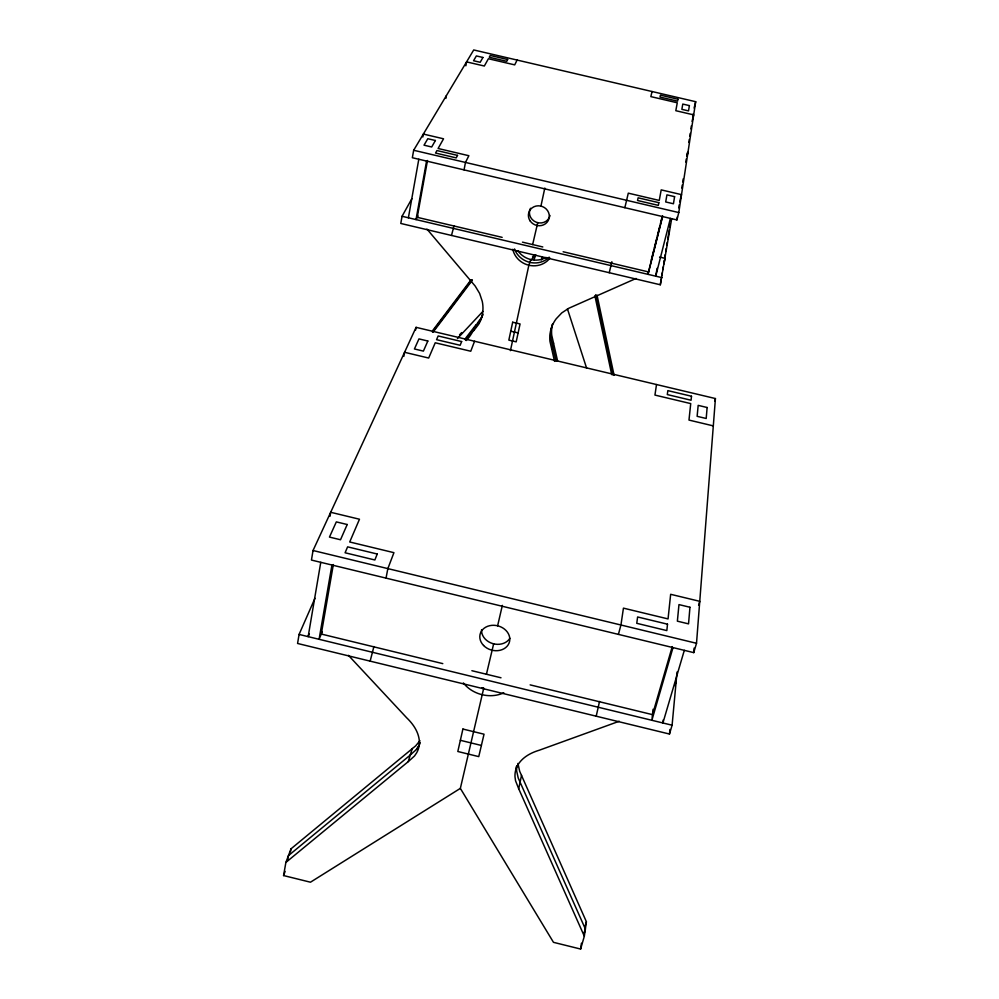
<?xml version="1.0" encoding="UTF-8"?>
<svg xmlns="http://www.w3.org/2000/svg" width="999" height="999" viewBox="0 0 999 999"><rect width="100%" height="100%" fill="white"/><g stroke="black" fill="none" stroke-linecap="round" stroke-linejoin="round"><path stroke-width="1.5" d="M696.515 643.294L715.421 398.551L416.096 327.347L313.037 550.511L311.451 560.064L693.743 652.622L696.515 643.294L313.037 550.511M693.743 652.622L694.093 648.101M314.96 598.276L299.076 634.427L297.577 643.468L669.48 734.04L672.102 725.212L677.022 672.052M669.48 734.04L669.904 729.482M663.211 719.992L662.911 722.976L684.315 650.337M653.084 709.278L651.872 720.291L673.001 647.602M483.678 688.236A29.408 24.076 15 0 1 481.83 687.737A29.408 24.076 15 0 0 483.716 688.249L460.352 788.386L553.483 942.332L580.619 949.05L584.328 936.213L586.401 921.777L519.68 771.303L517.919 763.436M580.619 949.05L581.443 943.218M656.505 384.54L654.944 395.08L690.721 403.596L688.985 420.079L713.311 425.886M678.783 212.562L695.691 101.698L473.726 49.95L413.661 150.262L412.35 157.73L676.91 219.93L678.783 212.562L413.661 150.262M676.91 219.93L677.372 216.908M678.758 207.867L679.22 204.857M681.793 188.074L682.267 185.015M682.742 181.955L683.204 178.896M685.789 162.075L686.263 159.016M686.725 156.006L687.187 152.984M688.811 142.445L689.273 139.435M689.735 136.413L690.197 133.404M690.896 128.883L691.358 125.874M692.732 116.92L693.181 113.961M599.525 701.435L596.203 716.196M411.875 198.664L402.048 216.284L400.786 223.464L660.314 284.777L661.288 278.796M661.775 275.811L662.262 272.814M662.749 269.83L663.236 266.845M663.723 263.811L664.223 260.739M664.722 257.667L665.222 254.583M665.721 251.511L666.221 248.439M666.72 245.367L667.22 242.295M667.719 239.223L669.218 229.995M669.717 226.923L670.217 223.851M660.314 284.777L671.653 218.756M320.766 562.312L308.167 636.638L309.353 633.878M330.02 516.271L330.694 512.287L359.478 519.23L349.712 541.982L393.931 552.672L387.849 568.618L386.026 578.121M655.956 274.875L657.067 268.356M331.943 565.022L319.081 639.285L322.315 631.568M333.341 564.56L321.278 634.053L442.794 663.623M460.352 788.386L310.464 882.204L283.579 875.561L285.876 862.437L291.009 848.825L415.671 745.853L419.942 740.734M287.662 859.952L288.474 855.606L410.289 755.044M290.497 851.722L291.009 848.825M408.391 217.782L418.806 159.241M422.852 136.975L423.364 134.066L443.544 138.799L438.099 148.489L468.868 155.719L465.472 162.437L464.048 169.88M426.561 161.064L416.021 219.58L417.944 215.984M427.485 160.502L417.232 217.32L502.16 237.362M648.526 271.765L648.051 274.363L662.587 216.558M445.854 98.426L446.353 95.654M403.821 356.393L404.583 352.297L428.683 358.042L435.239 342.782L470.754 351.236L474.562 341.258M415.609 330.02L416.096 327.347M465.846 65.809L466.583 61.888L484.328 66.021L488.411 58.741L514.697 64.873L517.12 60.065M451.498 235.439L454.021 225.849M370.142 661.138L373.913 646.54M584.328 936.213L518.681 788.711L521.553 775.249M532.642 244.555L537.737 222.69M540.934 206.106L544.817 188.062M510.427 350.649L528.858 265.222L530.831 259.54M486.438 674.238L493.643 643.843M497.627 625.799L502.347 605.369M652.047 91.521L650.849 96.616L677.272 102.785L675.811 110.702L693.681 114.873L692.045 121.354M611.863 261.763L609.253 272.715M624.85 207.692L628.296 193.157L659.253 200.437L661.201 189.872L681.518 194.643L679.682 201.848M651.311 259.915L653.583 250.836M654.345 247.814L656.63 238.736M657.392 235.714L659.665 226.636M660.426 223.614L661.95 217.57M662.612 215.734L648.501 271.915L563.149 251.76M694.093 108.054L695.691 101.698M655.731 276.174L670.391 218.394M686.95 156.281L687.999 152.198M663.836 263.961L665.247 258.404L659.552 257.055M618.406 634.377L620.941 625.012L623.438 608.141L668.056 618.918L670.654 594.305L699.762 601.323L698.613 605.219M714.685 401.173L715.421 398.551M554.532 361.376L551.773 349.225L553.521 343.032L551.735 335.227A38.137 34.715 13.1 0 1 552.36 324.775M584.765 927.447L586.401 921.777M584.115 933.216L585.352 928.958L518.219 777.984L516.446 770.092A33.154 26.311 12.3 0 1 516.583 766.245M583.753 934.652L585.389 928.958M672.252 646.615L652.497 714.647L530.144 684.877M674.887 685.626L676.161 681.318M285.876 862.437L408.229 761.65L412.287 748.488M541.308 259.977L542.22 257.255M534.065 259.728L535.452 255.657M283.579 875.561L285.115 871.428M466.158 340.547C472.827 334.103 475.024 325.274 480.906 318.406A38.112 34.49 24.5 0 0 482.679 314.922M479.745 321.391L465.459 339.947M410.252 755.032L416.508 749.425L418.668 746.166A33.017 26.211 17.7 0 0 420.229 742.669M416.508 749.425L418.718 746.178M432.579 330.706L471.066 279.77M432.417 331.993L471.94 279.695M433.141 332.093L472.352 280.232M464.772 339.36L476.098 324.625M473.751 330.681L478.583 324.413A38.412 34.69 24.4 0 0 482.255 301.348L479.632 293.444L475.199 286.076L426.973 229.096M459.528 334.865L461.65 332.605M532.467 257.018L534.552 254.782M457.442 338.549L482.892 311.401M530.594 260.514L535.851 254.907M408.229 761.65L414.485 756.018L416.695 752.759A33.192 26.299 17.7 0 0 419.38 741.683C418.906 732.292 413.261 724.088 406.655 717.769L348.414 655.332M636.051 278.471L568.806 308.254L561.75 312.924L556.131 318.868A38.424 34.915 13.1 0 0 549.962 341.371L551.773 349.225M619.243 721.253L539.348 750.199C530.669 752.771 521.965 757.504 517.457 765.684A33.329 26.399 12.3 0 0 514.997 776.822L515.546 780.768L518.681 788.711M522.477 242.158L542.807 246.965M402.048 216.284L662.137 277.685M510.751 331.181L518.119 332.942M471.878 670.704L500.998 677.784M299.076 634.427L672.102 725.212M460.352 740.309L481.381 745.454M567.444 308.903L586.613 368.156M556.093 361.251L550.861 338.286A38.274 34.815 13.1 0 1 552.597 324.013M553.521 343.032L557.629 361.151M594.855 295.604L611.725 374.65M597.04 295.204L614.098 375.349M595.791 294.643L612.924 375M549.925 258.067A20.717 19.231 20.3 0 1 528.858 265.222A20.717 19.231 20.3 0 1 512.787 249.3M549.188 257.155A20.642 19.168 20.3 0 1 514.535 248.963M482.867 314.21A38.262 34.59 24.4 0 1 479.757 321.403M546.078 257.43A20.554 19.118 20.3 0 1 517.919 250.786M550.024 215.484A10.502 9.84 21.2 0 1 536.426 222.29A10.502 9.84 21.2 0 1 530.481 208.267M509.852 638.299A15.085 12.488 15 0 1 492.694 643.581A15.085 12.488 15 0 1 481.555 629.795M503.796 692.782A29.57 24.163 15 0 1 463.386 682.941M516.495 770.104A33.154 26.311 12.3 0 1 516.62 766.258M689.959 607.255L688.536 623.863L677.372 621.166L678.97 604.595L689.959 607.255M707.13 407.505L706.193 418.481L697.127 416.321L698.176 405.369L707.13 407.505M667.507 624.188L666.832 630.594L636.763 623.314L637.612 616.97L667.507 624.188M691.495 396.241L691.071 400.237L667.307 394.58L667.844 390.621L691.495 396.241M674.6 196.653L673.438 203.771L665.696 201.948L666.932 194.855L674.6 196.653M689.397 105.607L688.536 110.889L681.867 109.341L682.779 104.071L689.397 105.607M658.828 202.672L658.329 205.382L637.537 200.499L638.124 197.814L658.828 202.672M677.934 99.226L677.572 101.161L660.002 97.065L660.426 95.142L677.934 99.226M512.674 322.215L508.841 340.11L516.183 341.858L520.067 323.963L512.674 322.215M462.912 729.045L457.817 751.498L478.758 756.618L484.028 734.203L462.912 729.045M377.235 554.02L374.862 559.977L345.08 552.772L347.615 546.853L377.235 554.02M461.638 341.558L460.152 345.279L436.563 339.672L438.161 335.964L461.638 341.558M347.202 524.512L340.509 539.76L329.458 537.087L336.326 521.89L347.202 524.512M427.834 341.021L423.401 351.111L414.423 348.963L418.968 338.898L427.834 341.021M457.517 155.382L456.206 157.892L435.552 153.047L436.95 150.549L457.517 155.382M507.654 59.528L506.718 61.326L489.248 57.243L490.247 55.469L507.654 59.528M435.402 140.509L431.693 146.99L424.013 145.18L427.809 138.724L435.402 140.509M482.942 57.467L480.182 62.288L473.551 60.739L476.373 55.932L482.942 57.467M530.107 220.879A10.552 9.878 21.1 0 0 548.201 220.629A10.552 9.878 21.1 0 0 538.236 205.806A10.552 9.878 21.1 0 0 530.107 220.879M483.566 645.479A15.172 12.525 15 0 0 509.028 643.194A15.172 12.525 15 0 0 491.833 625.349A15.172 12.525 15 0 0 483.566 645.479"/></g></svg>
